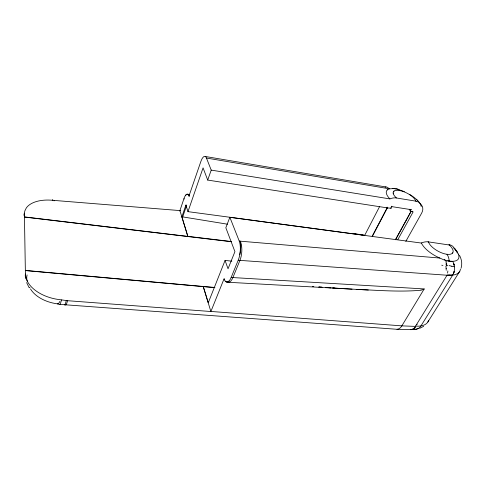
<?xml version="1.0" encoding="UTF-8"?>
<svg xmlns="http://www.w3.org/2000/svg" width="486" height="486" viewBox="0 0 486 486"><rect width="100%" height="100%" fill="white"/><g stroke="black" fill="none" stroke-linecap="round" stroke-linejoin="round"><path stroke-width="0.73" d="M447.867 270.927L447.612 273.096M449.185 261.122A21.627 8.882 29.1 0 1 443.821 259.84L439.83 258.048A21.086 8.924 28.9 0 1 421.423 243.061L229.854 217.285L239.221 240.995L240.26 241.178A13.578 4.222 -80.3 0 1 239.774 254.688L239.598 255.575A13.541 5.115 -83.5 0 1 238.201 260.247L231.154 277.463A13.335 4.945 -84.1 0 1 229.362 280.647L229.046 281.005A13.432 4.981 -84.1 0 1 224.003 278.952M415.463 326.398L401.843 325.869L210.912 311.447L223.997 278.958L224.672 279.025M453.553 273.43L454.155 271.553M454.131 271.656L453.535 273.466M461.074 268.217C462.472 263.91 461.579 259.099 459.452 255.186M189.473 195.591A11.02 4.167 -85.3 0 0 185.397 195.572L185.142 195.973A10.99 3.366 -82.3 0 0 183.872 198.859L179.948 210.523L180.634 210.596M179.699 210.997A10.899 4.082 -85.7 0 1 179.832 210.578L53.065 200.335A31.292 17.192 11.9 0 0 26.359 207.88L24.95 210.651A31.274 17.18 11.9 0 0 24.549 212.485L24.476 216.914L187.845 236.409L181.879 216.835L185.877 205.104L186.703 205.171M181.879 216.835L182.7 216.896L186.466 205.864M379.602 206.574L364.682 235.346L187.979 211.647L203.069 167.877L207.704 180.075L387.591 207.923L391.048 208.257L391.904 206.647L411.132 209.648L410.263 211.234L413.143 211.878L397.84 239.598M207.704 180.075L211.222 170.112L206.453 158.047A11.646 3.736 -81.3 0 0 200.754 161.789L188.951 196.083A11.069 3.39 -82.3 0 0 185.397 195.566M231.567 241.761L24.452 217.066L25.412 274.189L26.129 278.32L27.86 282.251A34.53 21.317 10.9 0 0 60.143 299.698L67.481 300.694L210.881 311.52L203.203 286.473L214.545 287.426M229.854 217.285L225.832 227.734L234.932 251.657L228.043 268.764L225.061 260.429L231.846 261.158M225.061 260.429L208.257 302.79L203.227 286.406M372.209 236.153L387.002 208.032M372.428 236.269L387.53 207.571M395.489 239.659L411.016 211.416M395.531 239.768L411.113 211.434M405.828 241.378L421.623 213.19A10.637 7.32 -34.2 0 0 420.961 204.764L421.198 204.928M231.154 277.463L424.199 288.933L401.843 325.869A11.263 6.859 -88.7 0 1 396.989 329.289L59.887 304.382A10.018 6.415 10.5 0 1 57.342 303.829A29.962 18.741 10.6 0 1 54.967 303.464A30.047 18.79 10.6 0 1 30.509 288.939M415.56 326.1L447.223 274.973L448.882 275.106M427.874 321.987L459.799 271.231M452.758 252.829L452.502 253.163M414.503 328.542L415.372 326.914A11.154 7.162 89.6 0 1 410.798 329.654L396.989 329.289M393.8 191.29L394.116 191.034M387.257 189.935L387.749 189.546M423.689 326.319L419.691 328.329M416.119 201.192L396.485 197.99A11.318 7.976 -33.6 0 0 389.9 198.895L389.815 198.823A19.021 7.576 26.6 0 1 386.492 193.817L386.242 192.377A19.021 7.576 26.6 0 1 389.237 188.866L393.964 188.519M389.45 188.811L206.453 158.047M420.985 290.142L420.597 290.203A29.506 18.966 -31.6 0 1 419.643 290.336C398.544 292.116 377.318 290.191 356.214 289.401M449.392 275.076L452.727 275.052M412.395 329.551L412.134 329.557A24.294 12.387 30.6 0 0 415.208 329.326A24.233 12.357 30.6 0 0 418.458 328.305M454.404 266.565C454.762 267.555 453.924 265.721 452.964 266.48A13.918 8.098 51.3 0 1 451.798 266.213M410.846 329.654L411.192 329.654A8.207 4.228 31.2 0 0 412.098 329.557M228.256 282.281L368.321 290.027M352.052 289.17L332.74 287.967M326.149 287.518L330.553 287.821M312.285 286.479L313.798 286.588M319.077 286.971L322.097 287.19M325.875 287.457L331.154 287.84M332.667 287.949L334.927 288.113M318.761 287.001L321.72 287.214M439.83 258.048L240.26 241.178A13.578 5.704 -85.6 0 1 239.92 260.447L232.855 277.646A13.365 5.51 -86.2 0 1 226.701 281.601M25.351 270.423L203.203 286.473M25.321 270.581L214.934 287.676M188.951 196.083L189.625 196.144M183.872 198.859L184.522 198.932M428.099 241.834L449.313 245.011M187.869 236.342L231.579 241.56M415.39 329.326A11.178 8.25 77.2 0 0 420.937 325.93L452.703 275.094A11.652 9.216 81.4 0 0 453.183 262.276L452.697 261.334A21.87 8.906 28.8 0 1 450.996 261.286A21.688 8.851 28.9 0 1 449.167 261.097L447.691 260.848M238.249 260.253L447.946 275.295L452.703 275.094A29.269 12.739 29.1 0 0 460.424 269.11M211.222 170.112L389.9 198.908M182.7 216.896L227.545 224.204M205.28 156.48L385.945 186.976M352.715 233.316L364.682 235.346M394.158 188.55L394.201 188.562A10.334 5.449 -77.7 0 0 392.451 188.702M449.046 265.556L451.816 266.273M396.436 197.948L396.133 197.674A12.496 4.945 26.6 0 1 399.377 190.506A12.496 4.945 26.6 0 1 415.712 200.852L415.791 201.076M420.919 204.728L420.238 203.78A19.483 7.484 27.3 0 0 417.735 200.59M454.161 248.267L454.507 248.589M416.739 199.606L417.11 199.959M417.255 200.098L417.608 200.451M454.641 248.717L456.883 251.985M445.82 261.911L446.725 263.564M421.508 205.274L421.641 205.499A12.205 4.799 -37.2 0 1 421.666 205.645L421.854 206.319M457.095 251.845L458.316 254.099M29.166 287.706L26.633 282.603M29.877 287.779L29.713 287.433M457.095 252.513L457.241 252.939M393.35 193.847L393.168 192.906M185.877 205.104L187.979 211.647M428.47 241.943L428.561 242.21A13.851 5.826 28.8 0 0 442.685 253.242A13.851 5.826 28.8 0 0 453.11 250.721L452.764 249.543A13.851 5.826 28.8 0 0 449.313 245.011M179.923 210.59L187.845 236.409M447.296 265.162L447.46 265.775M446.191 268.394A11.33 0.401 -78.9 0 1 446.13 268.679M445.856 266.128A12.18 6.506 81.1 0 1 446.191 270.246M445.935 263.928A11.84 9.763 73.5 0 1 446.585 265.964M446.221 263.789A11.749 10.273 72.3 0 1 446.749 265.307M444.259 259.311A7.898 7.503 13.1 0 1 446.379 261.614M428.646 320.383A27.842 13.985 30.4 0 1 420.937 325.93A27.902 14.015 30.4 0 1 417.899 326.185L417.146 326.179A27.842 13.985 30.4 0 1 415.579 326.1M458.328 254.099A21.718 8.839 28.8 0 1 451.008 261.286M451.051 261.346A21.767 8.93 29.1 0 1 449.21 261.158M446.956 254.287A11.615 7.527 -83.2 0 1 449.179 261.11M441.719 265.192A26.615 1.701 10.1 0 1 442.928 265.435M449.319 274.991A7.812 3.779 34.1 0 1 448.809 275.003M424.199 288.933A0.747 0.468 -30.6 0 1 423.98 289.176L423.695 289.358A8.043 5.097 -30.8 0 1 421.01 290.063M385.106 187.092A10.382 5.589 -78.7 0 1 388.879 188.696M454.167 248.133A21.633 8.833 28.8 0 1 457.235 251.876M398.307 189.637A10.34 3.87 -72.1 0 1 399.194 189.753M393.32 188.574A19.549 7.63 27.4 0 1 399.158 189.734M394.085 188.574A5.139 0.529 25.6 0 1 393.97 188.471M453.906 248.006A11.518 7.363 -32.9 0 1 455.753 250.369M395.483 188.86A10.382 5.947 -79.4 0 1 399.474 190.518M187.681 194.613A11.02 2.892 -80.5 0 1 189.619 195.609M416.994 324.581A7.776 1.021 -70.2 0 1 417.103 324.229M421.374 242.957A12.247 8.037 -32.4 0 1 428.093 241.84M414.655 328.84A11.214 6.057 62.6 0 1 412.298 329.101M239.221 241.001A13.638 5.152 -83.5 0 1 239.774 254.688M448.9 244.658A12.126 7.782 -32.9 0 1 453.875 247.854M54.086 200.858A11.877 2.539 -85.9 0 1 54.183 200.396M26.08 278.952A14.216 10.382 -3.8 0 1 25.406 274.007M24.555 217.388A12.8 9.963 -0.6 0 1 24.428 213.98M66.29 300.567A13.808 1.312 -80.5 0 1 64.644 305.014M61.485 299.917A13.839 1.227 -80.4 0 1 59.887 304.382M52.476 200.232A11.871 4.641 -81.7 0 1 52.786 199.521M23.99 215.274A12.575 8.141 13.7 0 1 24.373 213.166M27.307 281.437A13.808 10.346 -46.2 0 1 27.101 274.936M59.869 301.375A13.881 2.096 -73.7 0 1 57.463 303.689M67.56 300.7A13.79 2.266 -83.9 0 1 65.537 305.105M229.003 281.054A13.371 4.076 -80.8 0 1 225.698 281.066M416.113 201.198A11.184 7.721 -34.2 0 1 420.603 204.369M420.815 205.529A11.439 4.082 -65.6 0 1 420.943 206.088M400.361 190.154A19.489 7.46 27.4 0 1 404.376 191.721M409.862 194.57A19.489 7.46 27.4 0 1 416.593 199.533M387.591 207.923A15.789 6.476 26.7 0 1 387.014 207.322M412.395 211.191A15.789 6.476 26.7 0 1 412.681 211.805M387.688 207.741A15.795 6.47 26.7 0 1 387.105 207.139M391.048 208.257A12.381 5.073 26.7 0 1 390.562 207.801M409.236 209.223A12.381 5.073 26.7 0 1 410.263 211.234M391.904 206.647A12.399 5.048 26.7 0 1 391.412 206.192M410.998 209.253A12.399 5.048 26.7 0 1 411.132 209.648M453.699 263.564L454.149 265.113L453.717 263.612"/></g></svg>
